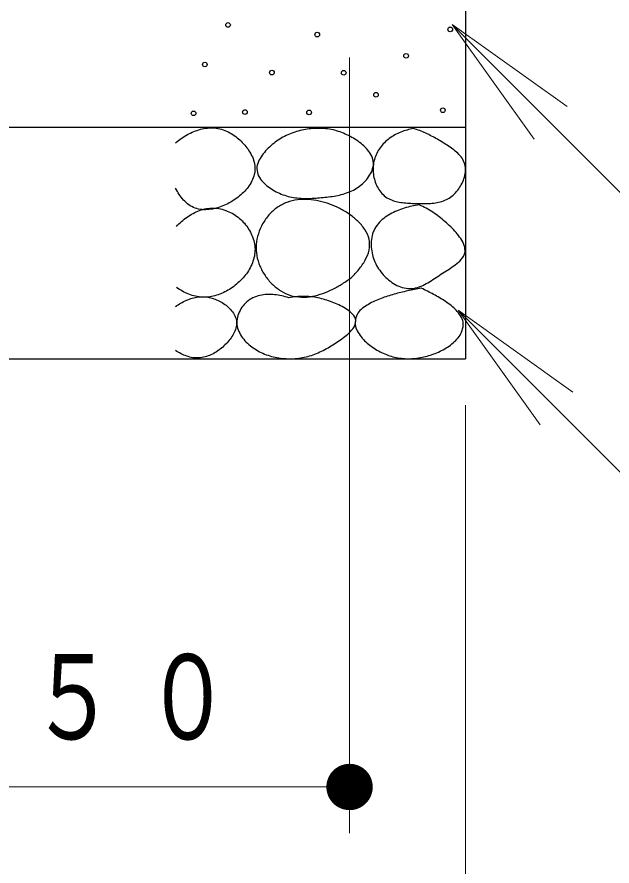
# Model space of a CAD drawing. Units: millimetres on the paper. Extents: x -365 to 0, y -61 to 257.
# Drawn here: x -46.95 to -34.12, y 174.78 to 193.1 of the extents above; entities that cross this region are included whole.
import ezdxf

# ---------------------------------------------------------------- set-up
doc = ezdxf.new("R2010")
doc.units = ezdxf.units.MM
doc.layers.add('1_20', color=7, linetype='Continuous', lineweight=13)
doc.styles.add('ＭＳ ゴシック', font='')
doc.styles.get('ＭＳ ゴシック').set_extended_font_data('MS Gothic')

# ---------------------------------------------------------------- blocks, each defined once
blk = doc.blocks.new('filled_dot')
at = {"color": 0, "linetype": 'Continuous', "lineweight": -2, "const_width": 1.25}
blk.add_lwpolyline([(-0.625, 0, 1), (0.625, 0, 1)], format="xyb", close=True, dxfattribs=at)

msp = doc.modelspace()

# ---------------------------------------------------------------- linework, layer by layer
at = {"layer": '1_20', "lineweight": 25}
for p, q in [((-37.277, 193.223), (-37.277, 185.723)), ((-59.777, 190.723), (-37.277, 190.723)), ((-59.777, 185.723), (-37.277, 185.723))]:
    msp.add_line(p, q, dxfattribs=at)
at = {"layer": '1_20'}
for p, q in [((-37.563, 192.94), (-35.442, 190.818)), ((-37.563, 192.94), (-35.088, 191.172)), ((-35.795, 190.465), (-37.563, 192.94)), ((-39.777, 192.223), (-39.777, 175.49)), ((-37.436, 186.774), (-35.315, 184.652)), ((-37.436, 186.774), (-34.961, 185.006)), ((-35.668, 184.299), (-37.436, 186.774)), ((-37.277, 184.723), (-37.277, 166.468)), ((-39.777, 176.49), (-57.277, 176.49))]:
    msp.add_line(p, q, dxfattribs=at)
for points in [[(-37.563, 192.94), (-29.394, 184.77), (-4.331, 184.77)], [(-37.436, 186.774), (-29.819, 179.156), (-23.181, 179.156)]]:
    msp.add_lwpolyline(points, dxfattribs=at)
at = {"layer": '1_20', "lineweight": 25}
for centre in [(-42.398, 192.928), (-37.607, 192.832), (-40.475, 192.721), (-38.558, 192.262), (-42.898, 192.076), (-41.452, 191.901), (-39.904, 191.897), (-39.207, 191.422), (-43.141, 191.022), (-42.033, 191.049), (-40.649, 191.042), (-37.766, 191.089)]:
    msp.add_circle(centre, 0.05, dxfattribs=at)
for points, knots in [([(-43.527, 190.388), (-43.487, 190.42), (-43.448, 190.453), (-43.406, 190.482), (-43.364, 190.511), (-43.32, 190.538), (-43.275, 190.562), (-43.23, 190.587), (-43.184, 190.609), (-43.137, 190.628), (-43.09, 190.647), (-43.041, 190.664), (-42.992, 190.677), (-42.942, 190.69), (-42.892, 190.7), (-42.841, 190.705), (-42.791, 190.71), (-42.739, 190.711), (-42.688, 190.707), (-42.638, 190.702), (-42.587, 190.692), (-42.538, 190.678), (-42.489, 190.664), (-42.441, 190.644), (-42.395, 190.621), (-42.35, 190.599), (-42.306, 190.572), (-42.264, 190.543), (-42.222, 190.514), (-42.182, 190.481), (-42.145, 190.447), (-42.107, 190.412), (-42.071, 190.375), (-42.038, 190.337), (-42.005, 190.298), (-41.973, 190.257), (-41.946, 190.214), (-41.918, 190.172), (-41.893, 190.127), (-41.873, 190.08), (-41.853, 190.033), (-41.836, 189.984), (-41.826, 189.934), (-41.817, 189.884), (-41.814, 189.832), (-41.818, 189.781), (-41.823, 189.731), (-41.835, 189.68), (-41.853, 189.633), (-41.87, 189.585), (-41.894, 189.539), (-41.92, 189.495), (-41.947, 189.452), (-41.979, 189.411), (-42.012, 189.373), (-42.045, 189.334), (-42.082, 189.298), (-42.12, 189.264), (-42.158, 189.231), (-42.199, 189.199), (-42.241, 189.17), (-42.283, 189.141), (-42.327, 189.114), (-42.371, 189.09), (-42.416, 189.065), (-42.463, 189.043), (-42.51, 189.024), (-42.557, 189.005), (-42.606, 188.988), (-42.655, 188.975), (-42.704, 188.962), (-42.755, 188.952), (-42.806, 188.947), (-42.856, 188.942), (-42.908, 188.941), (-42.959, 188.946), (-43.009, 188.951), (-43.061, 188.961), (-43.108, 188.979), (-43.155, 188.996), (-43.202, 189.021), (-43.243, 189.05), (-43.285, 189.079), (-43.323, 189.115), (-43.357, 189.152), (-43.392, 189.189), (-43.423, 189.23), (-43.451, 189.273), (-43.48, 189.315), (-43.503, 189.361), (-43.527, 189.406)], [0, 0, 0, 0, 1, 1, 1, 2, 2, 2, 3, 3, 3, 4, 4, 4, 5, 5, 5, 6, 6, 6, 7, 7, 7, 8, 8, 8, 9, 9, 9, 10, 10, 10, 11, 11, 11, 12, 12, 12, 13, 13, 13, 14, 14, 14, 15, 15, 15, 16, 16, 16, 17, 17, 17, 18, 18, 18, 19, 19, 19, 20, 20, 20, 21, 21, 21, 22, 22, 22, 23, 23, 23, 24, 24, 24, 25, 25, 25, 26, 26, 26, 27, 27, 27, 28, 28, 28, 29, 29, 29, 30, 30, 30, 30]), ([(-40.371, 190.698), (-40.318, 190.694), (-40.265, 190.689), (-40.212, 190.68), (-40.16, 190.672), (-40.108, 190.659), (-40.057, 190.645), (-40.007, 190.63), (-39.956, 190.611), (-39.907, 190.591), (-39.858, 190.571), (-39.81, 190.548), (-39.764, 190.523), (-39.717, 190.498), (-39.671, 190.471), (-39.627, 190.441), (-39.583, 190.412), (-39.539, 190.38), (-39.499, 190.346), (-39.459, 190.311), (-39.42, 190.274), (-39.387, 190.233), (-39.354, 190.193), (-39.321, 190.148), (-39.3, 190.1), (-39.28, 190.052), (-39.264, 189.998), (-39.262, 189.947), (-39.261, 189.895), (-39.274, 189.84), (-39.291, 189.791), (-39.309, 189.742), (-39.337, 189.695), (-39.367, 189.651), (-39.397, 189.608), (-39.432, 189.567), (-39.47, 189.53), (-39.507, 189.493), (-39.549, 189.459), (-39.592, 189.429), (-39.636, 189.399), (-39.683, 189.373), (-39.731, 189.35), (-39.778, 189.327), (-39.828, 189.308), (-39.879, 189.292), (-39.929, 189.275), (-39.981, 189.263), (-40.033, 189.251), (-40.085, 189.24), (-40.137, 189.232), (-40.19, 189.225), (-40.242, 189.217), (-40.295, 189.212), (-40.348, 189.207), (-40.401, 189.202), (-40.454, 189.198), (-40.507, 189.195), (-40.56, 189.192), (-40.613, 189.188), (-40.666, 189.187), (-40.719, 189.186), (-40.772, 189.186), (-40.825, 189.189), (-40.878, 189.193), (-40.931, 189.198), (-40.983, 189.206), (-41.036, 189.215), (-41.088, 189.227), (-41.139, 189.242), (-41.189, 189.257), (-41.239, 189.276), (-41.288, 189.297), (-41.336, 189.319), (-41.384, 189.343), (-41.429, 189.37), (-41.475, 189.398), (-41.519, 189.427), (-41.56, 189.461), (-41.601, 189.495), (-41.641, 189.531), (-41.674, 189.572), (-41.706, 189.613), (-41.738, 189.66), (-41.755, 189.708), (-41.772, 189.757), (-41.779, 189.814), (-41.774, 189.865), (-41.769, 189.916), (-41.748, 189.968), (-41.725, 190.016), (-41.703, 190.063), (-41.671, 190.107), (-41.639, 190.149), (-41.607, 190.191), (-41.57, 190.23), (-41.533, 190.268), (-41.495, 190.305), (-41.455, 190.34), (-41.413, 190.373), (-41.372, 190.406), (-41.328, 190.437), (-41.283, 190.465), (-41.238, 190.493), (-41.192, 190.519), (-41.144, 190.542), (-41.096, 190.565), (-41.047, 190.585), (-40.997, 190.603), (-40.947, 190.621), (-40.896, 190.636), (-40.845, 190.649), (-40.793, 190.662), (-40.741, 190.672), (-40.688, 190.68), (-40.636, 190.687), (-40.583, 190.693), (-40.53, 190.696), (-40.477, 190.699), (-40.424, 190.698), (-40.371, 190.698)], [0, 0, 0, 0, 1, 1, 1, 2, 2, 2, 3, 3, 3, 4, 4, 4, 5, 5, 5, 6, 6, 6, 7, 7, 7, 8, 8, 8, 9, 9, 9, 10, 10, 10, 11, 11, 11, 12, 12, 12, 13, 13, 13, 14, 14, 14, 15, 15, 15, 16, 16, 16, 17, 17, 17, 18, 18, 18, 19, 19, 19, 20, 20, 20, 21, 21, 21, 22, 22, 22, 23, 23, 23, 24, 24, 24, 25, 25, 25, 26, 26, 26, 27, 27, 27, 28, 28, 28, 29, 29, 29, 30, 30, 30, 31, 31, 31, 32, 32, 32, 33, 33, 33, 34, 34, 34, 35, 35, 35, 36, 36, 36, 37, 37, 37, 38, 38, 38, 39, 39, 39, 40, 40, 40, 40]), ([(-38.399, 190.693), (-38.354, 190.679), (-38.309, 190.665), (-38.265, 190.649), (-38.221, 190.632), (-38.177, 190.614), (-38.134, 190.594), (-38.091, 190.574), (-38.049, 190.553), (-38.007, 190.531), (-37.965, 190.509), (-37.924, 190.486), (-37.883, 190.462), (-37.842, 190.438), (-37.801, 190.414), (-37.761, 190.389), (-37.721, 190.365), (-37.68, 190.34), (-37.641, 190.313), (-37.602, 190.287), (-37.562, 190.26), (-37.526, 190.231), (-37.489, 190.201), (-37.452, 190.17), (-37.42, 190.136), (-37.388, 190.101), (-37.357, 190.064), (-37.334, 190.023), (-37.312, 189.983), (-37.294, 189.937), (-37.285, 189.891), (-37.276, 189.846), (-37.276, 189.796), (-37.281, 189.75), (-37.285, 189.703), (-37.297, 189.656), (-37.312, 189.612), (-37.326, 189.567), (-37.346, 189.523), (-37.368, 189.482), (-37.391, 189.44), (-37.417, 189.4), (-37.446, 189.363), (-37.475, 189.326), (-37.507, 189.29), (-37.543, 189.259), (-37.578, 189.229), (-37.617, 189.2), (-37.658, 189.177), (-37.699, 189.155), (-37.744, 189.137), (-37.789, 189.122), (-37.833, 189.108), (-37.88, 189.099), (-37.927, 189.091), (-37.973, 189.084), (-38.021, 189.081), (-38.068, 189.078), (-38.115, 189.076), (-38.163, 189.076), (-38.21, 189.076), (-38.257, 189.076), (-38.305, 189.077), (-38.352, 189.078), (-38.399, 189.079), (-38.447, 189.08), (-38.494, 189.083), (-38.541, 189.086), (-38.588, 189.089), (-38.635, 189.095), (-38.682, 189.102), (-38.729, 189.109), (-38.775, 189.121), (-38.82, 189.133), (-38.866, 189.148), (-38.908, 189.168), (-38.95, 189.189), (-38.992, 189.214), (-39.028, 189.244), (-39.063, 189.274), (-39.096, 189.311), (-39.123, 189.348), (-39.151, 189.386), (-39.175, 189.428), (-39.195, 189.471), (-39.215, 189.513), (-39.231, 189.559), (-39.243, 189.604), (-39.255, 189.65), (-39.263, 189.697), (-39.268, 189.744), (-39.272, 189.791), (-39.272, 189.839), (-39.268, 189.885), (-39.263, 189.932), (-39.254, 189.979), (-39.242, 190.025), (-39.229, 190.07), (-39.212, 190.115), (-39.192, 190.157), (-39.171, 190.2), (-39.147, 190.241), (-39.119, 190.279), (-39.092, 190.317), (-39.061, 190.354), (-39.027, 190.387), (-38.994, 190.42), (-38.958, 190.451), (-38.92, 190.479), (-38.882, 190.507), (-38.841, 190.533), (-38.8, 190.556), (-38.759, 190.579), (-38.716, 190.599), (-38.672, 190.617), (-38.628, 190.634), (-38.583, 190.65), (-38.538, 190.662), (-38.492, 190.675), (-38.446, 190.684), (-38.399, 190.693)], [0, 0, 0, 0, 1, 1, 1, 2, 2, 2, 3, 3, 3, 4, 4, 4, 5, 5, 5, 6, 6, 6, 7, 7, 7, 8, 8, 8, 9, 9, 9, 10, 10, 10, 11, 11, 11, 12, 12, 12, 13, 13, 13, 14, 14, 14, 15, 15, 15, 16, 16, 16, 17, 17, 17, 18, 18, 18, 19, 19, 19, 20, 20, 20, 21, 21, 21, 22, 22, 22, 23, 23, 23, 24, 24, 24, 25, 25, 25, 26, 26, 26, 27, 27, 27, 28, 28, 28, 29, 29, 29, 30, 30, 30, 31, 31, 31, 32, 32, 32, 33, 33, 33, 34, 34, 34, 35, 35, 35, 36, 36, 36, 37, 37, 37, 38, 38, 38, 39, 39, 39, 40, 40, 40, 40]), ([(-39.735, 187.481), (-39.799, 187.435), (-39.863, 187.389), (-39.93, 187.347), (-39.997, 187.306), (-40.065, 187.266), (-40.136, 187.231), (-40.206, 187.196), (-40.279, 187.164), (-40.353, 187.138), (-40.427, 187.112), (-40.503, 187.089), (-40.58, 187.075), (-40.657, 187.062), (-40.738, 187.053), (-40.815, 187.056), (-40.893, 187.059), (-40.974, 187.071), (-41.048, 187.094), (-41.122, 187.117), (-41.195, 187.152), (-41.262, 187.193), (-41.328, 187.234), (-41.39, 187.285), (-41.446, 187.34), (-41.503, 187.395), (-41.554, 187.456), (-41.598, 187.521), (-41.642, 187.586), (-41.681, 187.656), (-41.711, 187.728), (-41.741, 187.8), (-41.765, 187.877), (-41.778, 187.954), (-41.791, 188.031), (-41.795, 188.112), (-41.789, 188.19), (-41.784, 188.268), (-41.767, 188.347), (-41.744, 188.421), (-41.721, 188.496), (-41.689, 188.57), (-41.651, 188.638), (-41.613, 188.706), (-41.566, 188.772), (-41.515, 188.83), (-41.463, 188.889), (-41.404, 188.944), (-41.34, 188.988), (-41.276, 189.033), (-41.204, 189.071), (-41.131, 189.099), (-41.058, 189.126), (-40.98, 189.145), (-40.902, 189.155), (-40.825, 189.166), (-40.745, 189.167), (-40.666, 189.163), (-40.588, 189.158), (-40.509, 189.146), (-40.433, 189.129), (-40.356, 189.113), (-40.28, 189.09), (-40.206, 189.063), (-40.132, 189.036), (-40.06, 189.004), (-39.99, 188.968), (-39.92, 188.933), (-39.851, 188.893), (-39.786, 188.848), (-39.722, 188.803), (-39.659, 188.754), (-39.603, 188.7), (-39.547, 188.645), (-39.492, 188.585), (-39.451, 188.519), (-39.41, 188.453), (-39.372, 188.379), (-39.356, 188.304), (-39.34, 188.229), (-39.342, 188.145), (-39.356, 188.07), (-39.371, 187.994), (-39.407, 187.92), (-39.443, 187.851), (-39.48, 187.782), (-39.528, 187.718), (-39.577, 187.656), (-39.625, 187.594), (-39.68, 187.538), (-39.735, 187.481)], [0, 0, 0, 0, 1, 1, 1, 2, 2, 2, 3, 3, 3, 4, 4, 4, 5, 5, 5, 6, 6, 6, 7, 7, 7, 8, 8, 8, 9, 9, 9, 10, 10, 10, 11, 11, 11, 12, 12, 12, 13, 13, 13, 14, 14, 14, 15, 15, 15, 16, 16, 16, 17, 17, 17, 18, 18, 18, 19, 19, 19, 20, 20, 20, 21, 21, 21, 22, 22, 22, 23, 23, 23, 24, 24, 24, 25, 25, 25, 26, 26, 26, 27, 27, 27, 28, 28, 28, 29, 29, 29, 30, 30, 30, 30]), ([(-38.273, 189.046), (-38.222, 189.023), (-38.172, 189), (-38.123, 188.974), (-38.075, 188.947), (-38.027, 188.918), (-37.981, 188.888), (-37.935, 188.857), (-37.89, 188.824), (-37.847, 188.79), (-37.803, 188.756), (-37.761, 188.72), (-37.719, 188.684), (-37.677, 188.648), (-37.636, 188.61), (-37.597, 188.572), (-37.557, 188.533), (-37.518, 188.493), (-37.482, 188.451), (-37.446, 188.409), (-37.41, 188.366), (-37.381, 188.32), (-37.351, 188.274), (-37.32, 188.224), (-37.305, 188.173), (-37.29, 188.121), (-37.281, 188.06), (-37.292, 188.009), (-37.303, 187.958), (-37.339, 187.908), (-37.373, 187.866), (-37.407, 187.824), (-37.453, 187.79), (-37.497, 187.756), (-37.54, 187.722), (-37.587, 187.692), (-37.633, 187.661), (-37.68, 187.631), (-37.727, 187.602), (-37.774, 187.572), (-37.82, 187.542), (-37.866, 187.511), (-37.912, 187.481), (-37.959, 187.45), (-38.004, 187.419), (-38.052, 187.39), (-38.099, 187.362), (-38.147, 187.333), (-38.197, 187.31), (-38.247, 187.287), (-38.299, 187.265), (-38.353, 187.254), (-38.406, 187.242), (-38.463, 187.237), (-38.518, 187.242), (-38.572, 187.246), (-38.628, 187.261), (-38.679, 187.279), (-38.731, 187.297), (-38.781, 187.323), (-38.828, 187.352), (-38.875, 187.381), (-38.92, 187.414), (-38.961, 187.451), (-39.003, 187.487), (-39.042, 187.527), (-39.077, 187.57), (-39.113, 187.612), (-39.145, 187.658), (-39.173, 187.705), (-39.201, 187.752), (-39.226, 187.803), (-39.246, 187.854), (-39.266, 187.906), (-39.282, 187.959), (-39.293, 188.013), (-39.304, 188.067), (-39.311, 188.123), (-39.312, 188.178), (-39.313, 188.233), (-39.31, 188.289), (-39.3, 188.343), (-39.289, 188.397), (-39.273, 188.452), (-39.25, 188.501), (-39.226, 188.551), (-39.195, 188.598), (-39.16, 188.641), (-39.126, 188.683), (-39.084, 188.721), (-39.041, 188.756), (-38.998, 188.79), (-38.951, 188.82), (-38.903, 188.848), (-38.855, 188.875), (-38.804, 188.899), (-38.754, 188.92), (-38.703, 188.942), (-38.65, 188.96), (-38.597, 188.976), (-38.544, 188.993), (-38.491, 189.006), (-38.436, 189.018), (-38.382, 189.029), (-38.328, 189.038), (-38.273, 189.046)], [0, 0, 0, 0, 1, 1, 1, 2, 2, 2, 3, 3, 3, 4, 4, 4, 5, 5, 5, 6, 6, 6, 7, 7, 7, 8, 8, 8, 9, 9, 9, 10, 10, 10, 11, 11, 11, 12, 12, 12, 13, 13, 13, 14, 14, 14, 15, 15, 15, 16, 16, 16, 17, 17, 17, 18, 18, 18, 19, 19, 19, 20, 20, 20, 21, 21, 21, 22, 22, 22, 23, 23, 23, 24, 24, 24, 25, 25, 25, 26, 26, 26, 27, 27, 27, 28, 28, 28, 29, 29, 29, 30, 30, 30, 31, 31, 31, 32, 32, 32, 33, 33, 33, 34, 34, 34, 35, 35, 35, 35]), ([(-43.511, 188.582), (-43.475, 188.619), (-43.44, 188.655), (-43.401, 188.689), (-43.363, 188.722), (-43.322, 188.754), (-43.281, 188.783), (-43.239, 188.812), (-43.195, 188.839), (-43.15, 188.863), (-43.105, 188.887), (-43.058, 188.908), (-43.011, 188.926), (-42.963, 188.943), (-42.913, 188.957), (-42.863, 188.966), (-42.813, 188.975), (-42.761, 188.979), (-42.711, 188.978), (-42.66, 188.978), (-42.608, 188.971), (-42.559, 188.96), (-42.509, 188.95), (-42.46, 188.934), (-42.413, 188.915), (-42.366, 188.896), (-42.32, 188.872), (-42.276, 188.846), (-42.233, 188.819), (-42.191, 188.789), (-42.152, 188.756), (-42.114, 188.723), (-42.077, 188.687), (-42.044, 188.649), (-42.01, 188.61), (-41.98, 188.569), (-41.953, 188.526), (-41.926, 188.482), (-41.902, 188.437), (-41.882, 188.39), (-41.862, 188.343), (-41.846, 188.294), (-41.835, 188.244), (-41.824, 188.195), (-41.817, 188.143), (-41.816, 188.093), (-41.815, 188.042), (-41.82, 187.99), (-41.83, 187.94), (-41.839, 187.891), (-41.854, 187.841), (-41.873, 187.794), (-41.891, 187.746), (-41.914, 187.7), (-41.94, 187.656), (-41.965, 187.612), (-41.995, 187.57), (-42.026, 187.53), (-42.057, 187.49), (-42.091, 187.451), (-42.127, 187.415), (-42.163, 187.379), (-42.202, 187.345), (-42.241, 187.313), (-42.281, 187.281), (-42.323, 187.252), (-42.366, 187.225), (-42.41, 187.198), (-42.455, 187.173), (-42.501, 187.152), (-42.547, 187.131), (-42.595, 187.112), (-42.644, 187.097), (-42.693, 187.083), (-42.743, 187.071), (-42.793, 187.064), (-42.844, 187.057), (-42.895, 187.054), (-42.946, 187.056), (-42.997, 187.057), (-43.048, 187.064), (-43.098, 187.075), (-43.147, 187.085), (-43.197, 187.101), (-43.244, 187.119), (-43.291, 187.138), (-43.338, 187.16), (-43.382, 187.185), (-43.427, 187.209), (-43.469, 187.238), (-43.511, 187.267)], [0, 0, 0, 0, 1, 1, 1, 2, 2, 2, 3, 3, 3, 4, 4, 4, 5, 5, 5, 6, 6, 6, 7, 7, 7, 8, 8, 8, 9, 9, 9, 10, 10, 10, 11, 11, 11, 12, 12, 12, 13, 13, 13, 14, 14, 14, 15, 15, 15, 16, 16, 16, 17, 17, 17, 18, 18, 18, 19, 19, 19, 20, 20, 20, 21, 21, 21, 22, 22, 22, 23, 23, 23, 24, 24, 24, 25, 25, 25, 26, 26, 26, 27, 27, 27, 28, 28, 28, 29, 29, 29, 30, 30, 30, 30]), ([(-38.232, 187.249), (-38.142, 187.206), (-38.052, 187.163), (-37.965, 187.116), (-37.878, 187.068), (-37.79, 187.019), (-37.709, 186.962), (-37.628, 186.905), (-37.542, 186.847), (-37.478, 186.774), (-37.414, 186.7), (-37.341, 186.61), (-37.328, 186.521), (-37.314, 186.431), (-37.35, 186.32), (-37.396, 186.238), (-37.442, 186.155), (-37.525, 186.085), (-37.603, 186.024), (-37.68, 185.964), (-37.77, 185.915), (-37.86, 185.873), (-37.949, 185.832), (-38.045, 185.799), (-38.141, 185.775), (-38.237, 185.751), (-38.337, 185.735), (-38.436, 185.73), (-38.534, 185.726), (-38.636, 185.731), (-38.733, 185.748), (-38.83, 185.765), (-38.927, 185.794), (-39.019, 185.832), (-39.11, 185.87), (-39.199, 185.918), (-39.28, 185.975), (-39.361, 186.032), (-39.442, 186.096), (-39.503, 186.172), (-39.565, 186.248), (-39.635, 186.339), (-39.65, 186.429), (-39.666, 186.519), (-39.644, 186.633), (-39.597, 186.712), (-39.55, 186.79), (-39.452, 186.849), (-39.369, 186.901), (-39.285, 186.954), (-39.19, 186.99), (-39.098, 187.027), (-39.006, 187.063), (-38.91, 187.092), (-38.814, 187.119), (-38.719, 187.147), (-38.622, 187.17), (-38.525, 187.191), (-38.428, 187.213), (-38.33, 187.231), (-38.232, 187.249)], [0, 0, 0, 0, 1, 1, 1, 2, 2, 2, 3, 3, 3, 4, 4, 4, 5, 5, 5, 6, 6, 6, 7, 7, 7, 8, 8, 8, 9, 9, 9, 10, 10, 10, 11, 11, 11, 12, 12, 12, 13, 13, 13, 14, 14, 14, 15, 15, 15, 16, 16, 16, 17, 17, 17, 18, 18, 18, 19, 19, 19, 20, 20, 20, 20]), ([(-43.527, 186.855), (-43.49, 186.88), (-43.452, 186.905), (-43.414, 186.927), (-43.375, 186.95), (-43.335, 186.971), (-43.294, 186.989), (-43.253, 187.007), (-43.211, 187.023), (-43.168, 187.035), (-43.125, 187.047), (-43.081, 187.057), (-43.036, 187.062), (-42.992, 187.067), (-42.946, 187.068), (-42.902, 187.065), (-42.858, 187.062), (-42.813, 187.054), (-42.77, 187.043), (-42.726, 187.032), (-42.684, 187.017), (-42.643, 186.999), (-42.602, 186.982), (-42.561, 186.961), (-42.523, 186.938), (-42.485, 186.914), (-42.448, 186.888), (-42.414, 186.859), (-42.38, 186.83), (-42.348, 186.798), (-42.32, 186.763), (-42.292, 186.729), (-42.266, 186.691), (-42.248, 186.65), (-42.23, 186.61), (-42.216, 186.565), (-42.213, 186.521), (-42.209, 186.477), (-42.216, 186.431), (-42.227, 186.388), (-42.238, 186.345), (-42.258, 186.304), (-42.279, 186.264), (-42.3, 186.225), (-42.326, 186.188), (-42.353, 186.152), (-42.38, 186.116), (-42.41, 186.082), (-42.441, 186.05), (-42.471, 186.018), (-42.504, 185.987), (-42.539, 185.958), (-42.573, 185.93), (-42.609, 185.903), (-42.647, 185.879), (-42.685, 185.855), (-42.724, 185.832), (-42.765, 185.814), (-42.805, 185.796), (-42.848, 185.78), (-42.891, 185.768), (-42.934, 185.757), (-42.979, 185.749), (-43.023, 185.746), (-43.068, 185.743), (-43.113, 185.745), (-43.158, 185.751), (-43.202, 185.757), (-43.246, 185.769), (-43.288, 185.783), (-43.33, 185.797), (-43.372, 185.816), (-43.411, 185.836), (-43.451, 185.856), (-43.489, 185.881), (-43.527, 185.905)], [0, 0, 0, 0, 1, 1, 1, 2, 2, 2, 3, 3, 3, 4, 4, 4, 5, 5, 5, 6, 6, 6, 7, 7, 7, 8, 8, 8, 9, 9, 9, 10, 10, 10, 11, 11, 11, 12, 12, 12, 13, 13, 13, 14, 14, 14, 15, 15, 15, 16, 16, 16, 17, 17, 17, 18, 18, 18, 19, 19, 19, 20, 20, 20, 21, 21, 21, 22, 22, 22, 23, 23, 23, 24, 24, 24, 25, 25, 25, 25]), ([(-41.087, 187.042), (-41.035, 187.051), (-40.983, 187.06), (-40.93, 187.065), (-40.878, 187.071), (-40.825, 187.074), (-40.772, 187.074), (-40.719, 187.074), (-40.666, 187.071), (-40.614, 187.066), (-40.562, 187.06), (-40.509, 187.051), (-40.458, 187.041), (-40.406, 187.03), (-40.355, 187.017), (-40.304, 187.002), (-40.253, 186.987), (-40.203, 186.97), (-40.154, 186.951), (-40.105, 186.932), (-40.056, 186.912), (-40.008, 186.89), (-39.96, 186.867), (-39.913, 186.843), (-39.868, 186.814), (-39.824, 186.786), (-39.778, 186.757), (-39.742, 186.72), (-39.706, 186.683), (-39.664, 186.639), (-39.651, 186.592), (-39.638, 186.545), (-39.647, 186.485), (-39.665, 186.438), (-39.683, 186.392), (-39.724, 186.351), (-39.76, 186.312), (-39.795, 186.273), (-39.837, 186.24), (-39.878, 186.207), (-39.919, 186.174), (-39.963, 186.144), (-40.006, 186.114), (-40.05, 186.084), (-40.094, 186.055), (-40.139, 186.027), (-40.184, 185.999), (-40.229, 185.971), (-40.275, 185.946), (-40.321, 185.92), (-40.368, 185.896), (-40.416, 185.874), (-40.464, 185.852), (-40.513, 185.831), (-40.563, 185.814), (-40.612, 185.796), (-40.663, 185.781), (-40.714, 185.769), (-40.766, 185.756), (-40.818, 185.747), (-40.87, 185.74), (-40.922, 185.733), (-40.975, 185.729), (-41.028, 185.728), (-41.081, 185.727), (-41.134, 185.728), (-41.186, 185.732), (-41.239, 185.736), (-41.292, 185.743), (-41.344, 185.753), (-41.395, 185.762), (-41.447, 185.775), (-41.497, 185.79), (-41.548, 185.806), (-41.598, 185.824), (-41.646, 185.845), (-41.694, 185.867), (-41.741, 185.891), (-41.786, 185.918), (-41.831, 185.945), (-41.875, 185.976), (-41.916, 186.009), (-41.957, 186.042), (-41.997, 186.078), (-42.032, 186.117), (-42.067, 186.156), (-42.101, 186.198), (-42.127, 186.243), (-42.154, 186.288), (-42.178, 186.337), (-42.191, 186.388), (-42.205, 186.438), (-42.211, 186.493), (-42.208, 186.544), (-42.205, 186.596), (-42.191, 186.649), (-42.172, 186.698), (-42.154, 186.747), (-42.128, 186.795), (-42.098, 186.838), (-42.068, 186.881), (-42.032, 186.921), (-41.992, 186.955), (-41.953, 186.99), (-41.907, 187.019), (-41.861, 187.042), (-41.814, 187.066), (-41.762, 187.082), (-41.711, 187.094), (-41.66, 187.106), (-41.607, 187.112), (-41.554, 187.114), (-41.502, 187.117), (-41.448, 187.114), (-41.396, 187.109), (-41.344, 187.104), (-41.291, 187.095), (-41.24, 187.084), (-41.188, 187.073), (-41.138, 187.057), (-41.087, 187.042)], [0, 0, 0, 0, 1, 1, 1, 2, 2, 2, 3, 3, 3, 4, 4, 4, 5, 5, 5, 6, 6, 6, 7, 7, 7, 8, 8, 8, 9, 9, 9, 10, 10, 10, 11, 11, 11, 12, 12, 12, 13, 13, 13, 14, 14, 14, 15, 15, 15, 16, 16, 16, 17, 17, 17, 18, 18, 18, 19, 19, 19, 20, 20, 20, 21, 21, 21, 22, 22, 22, 23, 23, 23, 24, 24, 24, 25, 25, 25, 26, 26, 26, 27, 27, 27, 28, 28, 28, 29, 29, 29, 30, 30, 30, 31, 31, 31, 32, 32, 32, 33, 33, 33, 34, 34, 34, 35, 35, 35, 36, 36, 36, 37, 37, 37, 38, 38, 38, 39, 39, 39, 40, 40, 40, 40])]:
    msp.add_open_spline(points, degree=3, knots=knots, dxfattribs=at)

# ---------------------------------------------------------------- block references
at = {"layer": '1_20', "xscale": 0.4, "yscale": 0.4, "rotation": 180}
msp.add_blockref('filled_dot', (-39.777, 176.49), dxfattribs=at)

# ---------------------------------------------------------------- texts
at = {"layer": '1_20', "insert": (-48.527, 177.49), "char_height": 1.833, "attachment_point": 8, "style": 'ＭＳ ゴシック'}
msp.add_mtext('\\T1.32;\\W0.75;350×３５０', dxfattribs=at)

doc.saveas('drawing.dxf')
